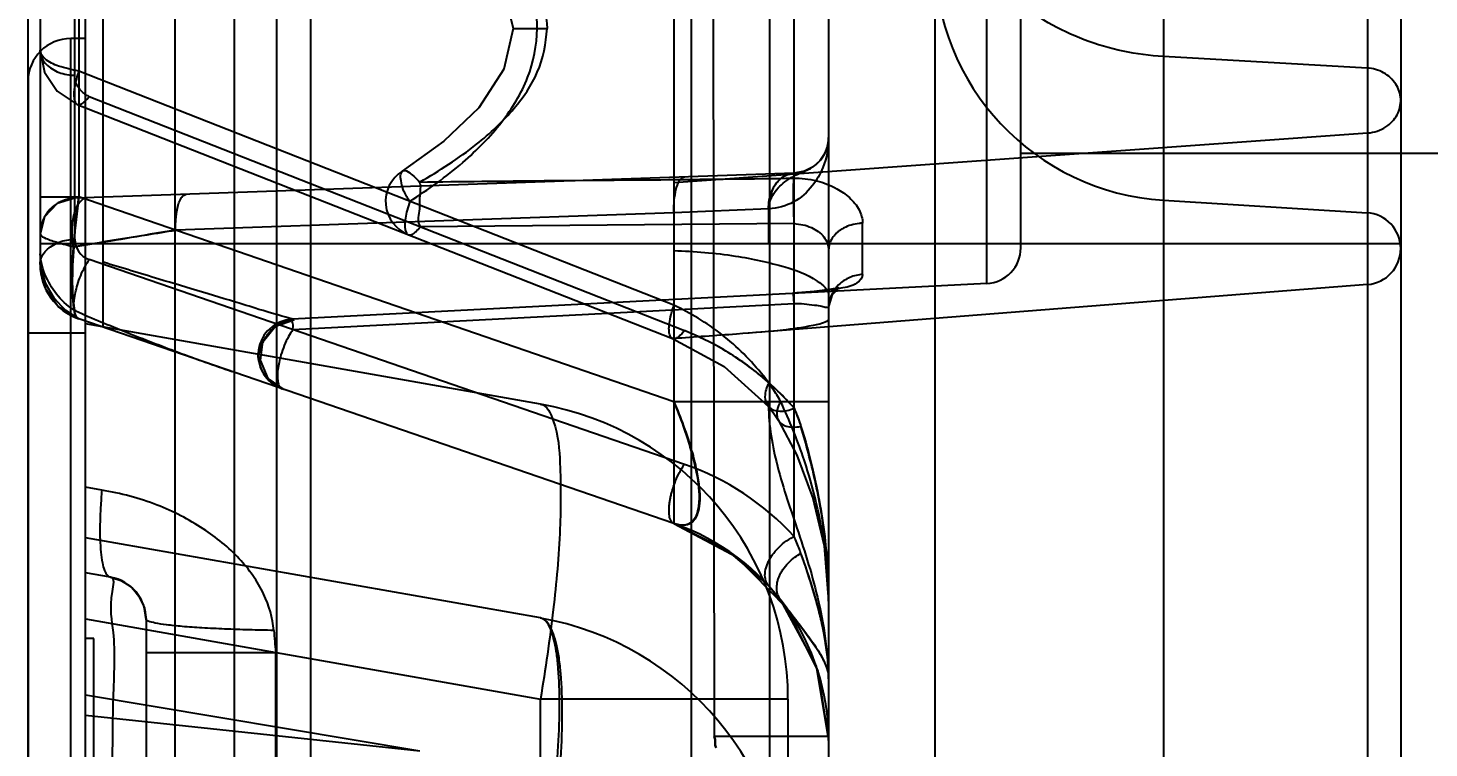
# Model space of a CAD drawing. Header units: millimetres. Extents: x 3267 to 5677, y -4731 to 2600.
# Drawn here: x 4723.18 to 4742.82, y -193.05 to -182.95 of the extents above; entities that cross this region are included whole.
import ezdxf

# ---------------------------------------------------------------- set-up
doc = ezdxf.new("R2010")
doc.units = ezdxf.units.MM
doc.header["$LTSCALE"] = 16.335
doc.header["$PDMODE"] = 3
doc.header["$PDSIZE"] = 0.3125
doc.layers.get('0').update_dxf_attribs({"linetype": 'CONTINUOUS'})
doc.layers.get('Defpoints').update_dxf_attribs({"linetype": 'CONTINUOUS'})
doc.styles.get("Standard").update_dxf_attribs({"font": 'txt', "width": 0.8})
doc.dimstyles.get("Standard").update_dxf_attribs({"dimtxt": 0.15625, "dimasz": 0.1875, "dimexe": 0.125, "dimexo": 0.0625, "dimtad": 0, "dimtih": 1, "dimtoh": 1, "dimdsep": 46, "dimtxsty": 'Standard', "dimcen": 0.09, "dimadec": 0, "dimazin": 0, "dimtp": 0.01, "dimtm": 0.01, "dimtfac": 1, "dimtofl": 0, "dimtmove": 0, "dimatfit": 3, "dimfxl": 0, "dimtolj": 1, "dimarcsym": 0})

# ---------------------------------------------------------------- blocks, each defined once
blk = doc.blocks.new('*D133')
at = {"color": 4, "lineweight": -2}
for p, q in [((4723.177, -202.237), (4723.177, -27.593)), ((4731.177, -27.593), (4748.892, -27.593)), ((4793.176, -27.593), (4772.359, -27.593)), ((4801.176, -192.521), (4801.176, -27.593))]:
    blk.add_line(p, q, dxfattribs=at)
at = {"color": 4}
for points in [[(4731.177, -26.259), (4731.177, -28.926), (4723.177, -27.593)], [(4793.176, -26.259), (4793.176, -28.926), (4801.176, -27.593)]]:
    blk.add_solid(points, dxfattribs=at)
at = {"layer": 'Defpoints', "color": 0}
for p in [(4723.177, -27.593), (4801.176, -192.521), (4723.177, -202.237)]:
    blk.add_point(p, dxfattribs=at)
at = {"color": 6, "insert": (4760.626, -27.593), "char_height": 8, "attachment_point": 5}
blk.add_mtext('\\A1;78.00', dxfattribs=at)

msp = doc.modelspace()

# ---------------------------------------------------------------- linework, layer by layer
at = {"color": 6, "linetype": 'Continuous'}
for p, q in [((4723.981, -365.077), (4723.981, -45.077)), ((4725.236, -99.547), (4725.236, -278.306)), ((4726.066, -114.238), (4726.066, -254.39)), ((4733.571, -115.642), (4733.571, -195.988)), ((4734.401, -116.63), (4734.401, -253.414)), ((4741.957, -141.183), (4741.957, -258.911)), ((4742.421, -141.685), (4742.421, -258.408)), ((4739.093, -142.366), (4739.093, -257.727)), ((4735.889, -145.777), (4735.889, -254.317)), ((4732.472, -151.117), (4732.472, -248.976)), ((4732.74, -151.096), (4732.796, -192.891)), ((4733.916, -190.085), (4733.916, -174.23)), ((4732.232, -174.411), (4732.232, -189.904)), ((4726.667, -225.17), (4726.667, -174.924)), ((4723.346, -178.044), (4723.346, -186.271)), ((4723.831, -185.916), (4723.831, -178.4)), ((4723.888, -178.995), (4723.888, -185.321)), ((4736.618, -186.537), (4736.618, -179.386)), ((4724.231, -187.149), (4724.231, -179.6)), ((4737.095, -186.036), (4737.095, -179.888)), ((4729.978, -182.962), (4730.453, -182.962)), ((4723.777, -193.348), (4723.777, -183.101)), ((4723.981, -183.101), (4723.777, -183.101)), ((4741.949, -183.514), (4739.093, -183.353)), ((4732.232, -186.842), (4723.888, -183.557)), ((4723.177, -183.701), (4723.177, -216.392)), ((4723.868, -184.025), (4732.212, -187.31)), ((4724.035, -183.913), (4732.378, -187.198)), ((4732.232, -185.119), (4741.957, -184.425)), ((4801.176, -184.712), (4737.095, -184.712)), ((4733.916, -184.989), (4723.831, -185.341)), ((4723.346, -185.321), (4723.888, -185.321)), ((4732.232, -188.194), (4723.888, -185.321)), ((4739.093, -185.367), (4741.949, -185.545)), ((4723.409, -185.6), (4723.346, -185.843)), ((4732.232, -185.545), (4725.247, -185.789)), ((4733.562, -185.491), (4732.232, -185.545)), ((4733.916, -185.697), (4728.675, -185.74)), ((4734.877, -186.409), (4734.877, -185.69)), ((4723.346, -185.977), (4742.421, -185.977)), ((4723.346, -186.281), (4723.415, -186.528)), ((4732.378, -189.074), (4724.035, -186.201)), ((4723.415, -186.528), (4723.539, -186.74)), ((4736.618, -186.537), (4726.88, -187.038)), ((4741.957, -186.551), (4733.273, -187.234)), ((4726.889, -187.184), (4733.916, -186.816)), ((4732.232, -189.904), (4723.888, -187.031)), ((4730.36, -188.228), (4723.981, -187.104)), ((4723.177, -187.23), (4723.981, -187.23)), ((4734.401, -188.194), (4732.232, -188.194)), ((4733.698, -188.458), (4733.953, -188.943)), ((4733.953, -188.943), (4734.179, -189.549)), ((4724.211, -189.435), (4723.981, -189.394)), ((4732.232, -189.904), (4733.11, -190.369)), ((4730.36, -191.228), (4723.981, -190.104)), ((4733.11, -190.369), (4733.803, -191.078)), ((4724.335, -190.656), (4723.981, -190.594)), ((4733.562, -190.779), (4733.728, -190.976)), ((4733.803, -191.078), (4734.249, -191.967)), ((4723.981, -191.24), (4730.36, -192.365)), ((4724.831, -191.248), (4724.831, -215.257)), ((4724.101, -191.516), (4723.981, -191.516)), ((4724.101, -218.217), (4724.101, -191.516)), ((4724.831, -191.71), (4726.649, -191.71)), ((4726.649, -215), (4726.649, -191.71)), ((4734.249, -191.967), (4734.401, -192.945)), ((4723.981, -192.306), (4728.668, -193.093)), ((4730.36, -215.294), (4730.36, -192.365)), ((4733.831, -192.365), (4730.36, -192.365)), ((4733.831, -192.365), (4733.831, -214.79)), ((4723.981, -192.593), (4728.668, -193.093)), ((4734.4, -192.891), (4732.796, -192.891))]:
    msp.add_line(p, q, dxfattribs=at)
for points in [[(4727.141, -225.047), (4727.141, -175.025), (4727.145, -174.983), (4727.153, -174.938)], [(4724.326, -179.345), (4725.379, -179.64), (4726.351, -179.97), (4727.251, -180.338), (4728.076, -180.755), (4728.811, -181.229), (4729.418, -181.766), (4729.832, -182.357), (4729.977, -182.962)], [(4729.977, -182.962), (4729.848, -183.53), (4729.495, -184.071), (4729.006, -184.542), (4728.424, -184.96)], [(4723.346, -183.262), (4723.408, -183.572), (4723.585, -183.841), (4723.868, -184.024)], [(4734.401, -184.487), (4734.387, -184.605), (4734.345, -184.717), (4734.277, -184.817), (4734.183, -184.901), (4734.063, -184.962), (4733.917, -184.989)], [(4734.069, -184.959), (4733.994, -184.98), (4733.917, -184.989)], [(4723.831, -185.341), (4723.586, -185.415), (4723.409, -185.6)], [(4723.346, -186.271), (4723.413, -186.521), (4723.537, -186.736), (4723.698, -186.909)], [(4723.346, -186.272), (4723.416, -186.599), (4723.602, -186.862), (4723.889, -187.031)], [(4723.539, -186.74), (4723.7, -186.911), (4723.888, -187.032)], [(4734.401, -186.88), (4734.455, -186.69), (4734.538, -186.6), (4734.537, -186.597), (4734.419, -186.623), (4734.196, -186.65), (4733.908, -186.67)], [(4726.769, -188.023), (4726.545, -187.868), (4726.435, -187.614), (4726.47, -187.353), (4726.644, -187.137), (4726.908, -187.046)], [(4732.212, -187.31), (4732.935, -187.7), (4733.556, -188.261)], [(4733.552, -188.256), (4733.625, -188.348), (4733.698, -188.458)], [(4734.174, -189.53), (4734.336, -190.216), (4734.401, -190.991)], [(4732.232, -189.904), (4732.97, -190.27), (4733.562, -190.779)], [(4724.334, -190.656), (4724.493, -190.708), (4724.643, -190.811), (4724.748, -190.943), (4724.81, -191.09), (4724.831, -191.247)], [(4724.831, -191.247), (4724.803, -191.065), (4724.725, -190.908), (4724.613, -190.785), (4724.479, -190.701), (4724.335, -190.656)], [(4733.563, -190.779), (4733.647, -190.876), (4733.728, -190.977)], [(4733.728, -190.977), (4734.228, -191.905), (4734.401, -192.945)]]:
    msp.add_lwpolyline(points, dxfattribs=at)
for centre, radius, start, end in [((4739.306, -181.957), 3.417, 93.5697, 266.4303), ((4723.777, -183.701), 0.6, 90, 180), ((4733.899, -184.487), 0.502, 272, 360), ((4728.693, -185.385), 0.503, 122.2223, 248.5098), ((4723.849, -185.843), 0.502, 92, 180), ((4779.641, -185.977), 46.085, 179.396, 179.9999), ((4741.917, -186.048), 0.504, 274.5, 86.4303), ((4763.986, -425.788), 243.106, 99.16931, 99.51072), ((4724.133, -185.916), 0.301, 179.9801, 251.0162), ((4736.592, -186.036), 0.502, 273, 0), ((4724.15, -186.271), 0.804, 180, 251), ((4726.906, -187.539), 0.502, 93.3896, 250.9277), ((4729.631, -192.365), 4.2, 0, 80), ((4731.169, -192.588), 3.717, 42.3338, 71.008), ((4731.185, -192.945), 3.216, 0, 70.9999), ((4724.231, -191.247), 0.6, 0, 80), ((4729.631, -195.365), 4.2, 0, 80), ((4777.894, -187.321), 51.433, 184.5506, 184.8955)]:
    msp.add_arc(centre, radius, start, end, dxfattribs=at)
for points, knots in [([(4739.093, -183.353), (4738.715, -183.331), (4737.969, -183.175), (4736.991, -182.619), (4736.263, -181.796), (4735.873, -180.795), (4735.873, -179.729), (4736.263, -178.727), (4736.991, -177.905), (4737.969, -177.349), (4738.715, -177.192), (4739.093, -177.171)], [0, 0, 0, 0, 0.116197, 0.229907, 0.34006, 0.447099, 0.552901, 0.65994, 0.770093, 0.883803, 1, 1, 1, 1]), ([(4730.316, -182.962), (4730.32, -182.774), (4730.241, -182.362), (4729.93, -181.748), (4729.465, -181.24), (4728.903, -180.777), (4728.281, -180.372), (4727.495, -179.96), (4726.609, -179.581), (4725.525, -179.196), (4724.74, -178.979), (4724.286, -178.858)], [0, 0, 0, 0, 0.072954, 0.159922, 0.264728, 0.338242, 0.443093, 0.552706, 0.683174, 0.817366, 1, 1, 1, 1]), ([(4724.424, -179.294), (4724.852, -179.395), (4725.642, -179.598), (4726.72, -179.94), (4727.605, -180.282), (4728.343, -180.623), (4728.956, -180.97), (4729.52, -181.361), (4730, -181.812), (4730.36, -182.358), (4730.446, -182.765), (4730.453, -182.962)], [0, 0, 0, 0, 0.177674, 0.32883, 0.456187, 0.56002, 0.656566, 0.740276, 0.836409, 0.920585, 1, 1, 1, 1]), ([(4728.529, -185.385), (4728.789, -185.219), (4729.254, -184.886), (4729.825, -184.307), (4730.218, -183.672), (4730.309, -183.195), (4730.316, -182.962)], [0, 0, 0, 0, 0.294644, 0.546195, 0.77622, 1, 1, 1, 1]), ([(4728.667, -185.114), (4728.944, -184.954), (4729.421, -184.651), (4729.982, -184.128), (4730.359, -183.583), (4730.44, -183.17), (4730.453, -182.962)], [0, 0, 0, 0, 0.329062, 0.57923, 0.785323, 1, 1, 1, 1]), ([(4723.888, -183.557), (4723.792, -183.54), (4723.627, -183.501), (4723.428, -183.417), (4723.346, -183.309), (4723.346, -183.262)], [0, 0, 0, 0, 0.452199, 0.78202, 1, 1, 1, 1]), ([(4723.346, -183.262), (4723.346, -183.274), (4723.348, -183.299), (4723.359, -183.35), (4723.39, -183.415), (4723.452, -183.485), (4723.537, -183.545), (4723.638, -183.589), (4723.739, -183.611), (4723.804, -183.617), (4723.831, -183.617)], [0, 0, 0, 0, 0.054509, 0.11137, 0.235569, 0.376488, 0.533885, 0.703025, 0.875758, 1, 1, 1, 1]), ([(4723.888, -183.557), (4723.863, -183.629), (4723.83, -183.759), (4723.808, -183.913), (4723.84, -184.014), (4723.868, -184.025)], [0, 0, 0, 0, 0.46631, 0.811869, 1, 1, 1, 1]), ([(4724.035, -183.913), (4724.013, -183.904), (4723.97, -183.881), (4723.914, -183.833), (4723.87, -183.772), (4723.838, -183.699), (4723.832, -183.645), (4723.831, -183.617)], [0, 0, 0, 0, 0.187678, 0.378178, 0.57489, 0.781167, 1, 1, 1, 1]), ([(4741.957, -184.425), (4742.047, -184.419), (4742.215, -184.365), (4742.387, -184.182), (4742.442, -183.951), (4742.367, -183.725), (4742.188, -183.563), (4742.029, -183.519), (4741.949, -183.514)], [0, 0, 0, 0, 0.190824, 0.353142, 0.509373, 0.666223, 0.829802, 1, 1, 1, 1]), ([(4723.868, -184.025), (4723.882, -184.031), (4723.925, -184.024), (4723.98, -183.979), (4724.016, -183.938), (4724.035, -183.913)], [0, 0, 0, 0, 0.220879, 0.547641, 1, 1, 1, 1]), ([(4734.401, -184.487), (4734.401, -184.63), (4734.355, -184.876), (4734.176, -185.189), (4733.92, -185.421), (4733.682, -185.48), (4733.562, -185.491)], [0, 0, 0, 0, 0.299607, 0.507384, 0.748481, 1, 1, 1, 1]), ([(4728.399, -185.023), (4728.402, -184.998), (4728.433, -184.924), (4728.568, -185.007), (4728.623, -185.069), (4728.667, -185.114)], [0, 0, 0, 0, 0.213654, 0.483571, 1, 1, 1, 1]), ([(4733.558, -185.491), (4733.56, -185.414), (4733.622, -185.252), (4733.816, -185.076), (4733.979, -184.992), (4734.069, -184.959)], [0, 0, 0, 0, 0.296854, 0.630678, 1, 1, 1, 1]), ([(4733.559, -185.489), (4733.558, -185.407), (4733.585, -185.25), (4733.708, -185.055), (4733.848, -184.991), (4733.916, -184.989)], [0, 0, 0, 0, 0.366393, 0.695059, 1, 1, 1, 1]), ([(4733.562, -185.491), (4733.562, -185.472), (4733.564, -185.414), (4733.578, -185.322), (4733.608, -185.236), (4733.638, -185.176), (4733.663, -185.138), (4733.691, -185.103), (4733.732, -185.061), (4733.793, -185.017), (4733.862, -184.993), (4733.904, -184.989), (4733.916, -184.989)], [0, 0, 0, 0, 0.083333, 0.256254, 0.413762, 0.485434, 0.552075, 0.616747, 0.682238, 0.814044, 0.946194, 1, 1, 1, 1]), ([(4728.529, -185.385), (4728.498, -185.343), (4728.448, -185.259), (4728.411, -185.134), (4728.399, -185.057), (4728.399, -185.023)], [0, 0, 0, 0, 0.402018, 0.740081, 1, 1, 1, 1]), ([(4728.667, -185.114), (4728.675, -185.136), (4728.68, -185.195), (4728.669, -185.285), (4728.666, -185.353), (4728.664, -185.385)], [0, 0, 0, 0, 0.255595, 0.645892, 1, 1, 1, 1]), ([(4728.667, -185.114), (4729.249, -185.106), (4730.413, -185.092), (4732.16, -185.081), (4733.325, -185.067), (4733.908, -185.059)], [0, 0, 0, 0, 0.333113, 0.666415, 1, 1, 1, 1]), ([(4732.232, -185.449), (4732.234, -185.396), (4732.243, -185.297), (4732.272, -185.167), (4732.312, -185.078), (4732.359, -185.043), (4732.378, -185.042)], [0, 0, 0, 0, 0.352971, 0.658705, 0.870443, 1, 1, 1, 1]), ([(4733.908, -185.059), (4733.907, -185.088), (4733.905, -185.152), (4733.905, -185.234), (4733.905, -185.303), (4733.905, -185.354), (4733.906, -185.405), (4733.907, -185.474), (4733.909, -185.559), (4733.913, -185.64), (4733.915, -185.685), (4733.916, -185.697)], [0, 0, 0, 0, 0.135102, 0.301818, 0.38359, 0.462519, 0.541259, 0.622437, 0.786592, 0.941718, 1, 1, 1, 1]), ([(4733.908, -185.059), (4734.016, -185.058), (4734.228, -185.08), (4734.494, -185.185), (4734.7, -185.325), (4734.838, -185.489), (4734.876, -185.627), (4734.877, -185.69)], [0, 0, 0, 0, 0.258039, 0.50039, 0.673752, 0.848322, 1, 1, 1, 1]), ([(4723.888, -187.031), (4723.837, -187.013), (4723.805, -186.789), (4723.782, -186.465), (4723.818, -185.925), (4723.861, -185.535), (4723.888, -185.321)], [0, 0, 0, 0, 0.095241, 0.311086, 0.626207, 1, 1, 1, 1]), ([(4723.888, -185.321), (4723.861, -185.534), (4723.818, -185.923), (4723.782, -186.462), (4723.805, -186.787), (4723.836, -187.013), (4723.888, -187.031)], [0, 0, 0, 0, 0.372214, 0.687292, 0.904062, 1, 1, 1, 1]), ([(4723.817, -186.024), (4723.809, -185.986), (4723.797, -185.904), (4723.793, -185.782), (4723.801, -185.68), (4723.814, -185.607), (4723.826, -185.559), (4723.84, -185.515), (4723.861, -185.46), (4723.895, -185.401), (4723.947, -185.349), (4723.989, -185.335), (4724.008, -185.335)], [0, 0, 0, 0, 0.149127, 0.319609, 0.474583, 0.543455, 0.605882, 0.665036, 0.723455, 0.833361, 0.928401, 1, 1, 1, 1]), ([(4725.247, -185.789), (4725.246, -185.768), (4725.245, -185.708), (4725.249, -185.63), (4725.258, -185.557), (4725.265, -185.509), (4725.275, -185.465), (4725.289, -185.412), (4725.312, -185.354), (4725.346, -185.303), (4725.379, -185.287), (4725.393, -185.286)], [0, 0, 0, 0, 0.111859, 0.328917, 0.424674, 0.510839, 0.591687, 0.670421, 0.813482, 0.926186, 1, 1, 1, 1]), ([(4728.529, -185.385), (4728.515, -185.425), (4728.491, -185.504), (4728.467, -185.616), (4728.46, -185.687), (4728.46, -185.72)], [0, 0, 0, 0, 0.376514, 0.715131, 1, 1, 1, 1]), ([(4728.664, -185.385), (4728.665, -185.431), (4728.67, -185.517), (4728.632, -185.634), (4728.657, -185.71), (4728.675, -185.74)], [0, 0, 0, 0, 0.382178, 0.709228, 1, 1, 1, 1]), ([(4732.232, -185.545), (4732.232, -185.534), (4732.232, -185.513), (4732.232, -185.481), (4732.232, -185.46), (4732.232, -185.449)], [0, 0, 0, 0, 0.335336, 0.669092, 1, 1, 1, 1]), ([(4732.232, -185.545), (4732.232, -185.534), (4732.232, -185.513), (4732.232, -185.481), (4732.232, -185.46), (4732.232, -185.449)], [0, 0, 0, 0, 0.335105, 0.668691, 1, 1, 1, 1]), ([(4723.817, -186.024), (4723.967, -185.998), (4724.309, -185.941), (4724.786, -185.863), (4725.113, -185.809), (4725.247, -185.789)], [0, 0, 0, 0, 0.313852, 0.719549, 1, 1, 1, 1]), ([(4728.46, -185.72), (4728.46, -185.741), (4728.462, -185.779), (4728.476, -185.827), (4728.498, -185.848), (4728.509, -185.852)], [0, 0, 0, 0, 0.435268, 0.759103, 1, 1, 1, 1]), ([(4728.509, -185.852), (4728.523, -185.858), (4728.565, -185.851), (4728.62, -185.807), (4728.656, -185.765), (4728.675, -185.74)], [0, 0, 0, 0, 0.220447, 0.546993, 1, 1, 1, 1]), ([(4733.916, -185.697), (4733.999, -185.7), (4734.156, -185.734), (4734.345, -185.862), (4734.401, -186), (4734.401, -186.064)], [0, 0, 0, 0, 0.376631, 0.710091, 1, 1, 1, 1]), ([(4734.877, -185.69), (4734.861, -185.691), (4734.807, -185.695), (4734.718, -185.713), (4734.634, -185.746), (4734.577, -185.779), (4734.54, -185.805), (4734.506, -185.834), (4734.466, -185.877), (4734.425, -185.939), (4734.404, -186.009), (4734.401, -186.051), (4734.401, -186.064)], [0, 0, 0, 0, 0.073113, 0.246925, 0.405482, 0.47777, 0.545087, 0.610469, 0.676683, 0.810015, 0.943797, 1, 1, 1, 1]), ([(4723.346, -185.846), (4723.36, -185.876), (4723.454, -185.916), (4723.608, -185.968), (4723.744, -186.002), (4723.821, -186.021)], [0, 0, 0, 0, 0.192863, 0.53441, 1, 1, 1, 1]), ([(4723.346, -186.271), (4723.346, -186.259), (4723.348, -186.235), (4723.359, -186.184), (4723.39, -186.119), (4723.452, -186.048), (4723.537, -185.988), (4723.638, -185.945), (4723.739, -185.922), (4723.804, -185.917), (4723.831, -185.916)], [0, 0, 0, 0, 0.054507, 0.111369, 0.235568, 0.376488, 0.533885, 0.703026, 0.875759, 1, 1, 1, 1]), ([(4723.845, -186.921), (4723.753, -186.869), (4723.589, -186.725), (4723.414, -186.448), (4723.355, -186.232), (4723.346, -186.12)], [0, 0, 0, 0, 0.32764, 0.654715, 1, 1, 1, 1]), ([(4723.817, -186.024), (4723.805, -186.196), (4723.789, -186.498), (4723.809, -186.803), (4723.839, -187.014), (4723.888, -187.031)], [0, 0, 0, 0, 0.505834, 0.847594, 1, 1, 1, 1]), ([(4723.888, -187.031), (4723.84, -187.014), (4723.809, -186.803), (4723.789, -186.498), (4723.805, -186.195), (4723.817, -186.024)], [0, 0, 0, 0, 0.151769, 0.495606, 1, 1, 1, 1]), ([(4732.232, -186.074), (4732.52, -186.084), (4733.043, -186.125), (4733.73, -186.276), (4734.17, -186.429), (4734.401, -186.622), (4734.401, -186.709)], [0, 0, 0, 0, 0.37101, 0.676361, 0.888272, 1, 1, 1, 1]), ([(4723.87, -186.557), (4723.883, -186.513), (4723.913, -186.427), (4723.968, -186.307), (4724.011, -186.234), (4724.035, -186.201)], [0, 0, 0, 0, 0.348852, 0.694945, 1, 1, 1, 1]), ([(4726.88, -187.038), (4726.966, -187.059), (4726.431, -186.907), (4726.208, -186.833), (4725.591, -186.65), (4724.963, -186.459), (4724.491, -186.318), (4724.231, -186.238)], [0, 0, 0, 0, 0.09624, 0.258598, 0.473825, 0.704761, 1, 1, 1, 1]), ([(4723.888, -187.031), (4723.857, -187.021), (4723.812, -186.921), (4723.823, -186.76), (4723.849, -186.628), (4723.87, -186.557)], [0, 0, 0, 0, 0.19918, 0.552601, 1, 1, 1, 1]), ([(4734.877, -186.409), (4734.875, -186.457), (4734.777, -186.568), (4734.551, -186.609), (4734.253, -186.652), (4734.03, -186.664), (4733.908, -186.671)], [0, 0, 0, 0, 0.136147, 0.363618, 0.64955, 1, 1, 1, 1]), ([(4734.877, -186.409), (4734.816, -186.412), (4734.693, -186.443), (4734.484, -186.573), (4734.401, -186.763), (4734.401, -186.881)], [0, 0, 0, 0, 0.251911, 0.514462, 1, 1, 1, 1]), ([(4733.916, -186.816), (4733.915, -186.788), (4733.913, -186.768), (4733.908, -186.651), (4733.908, -186.671)], [0, 0, 0, 0, 0.585841, 1, 1, 1, 1]), ([(4723.888, -187.031), (4723.878, -187.028), (4723.856, -187.01), (4723.838, -186.968), (4723.831, -186.934), (4723.828, -186.914)], [0, 0, 0, 0, 0.246474, 0.565748, 1, 1, 1, 1]), ([(4723.845, -186.921), (4724.08, -187.024), (4724.56, -187.224), (4725.289, -187.507), (4725.784, -187.684), (4726.032, -187.769)], [0, 0, 0, 0, 0.32811, 0.664064, 1, 1, 1, 1]), ([(4732.212, -187.31), (4732.196, -187.304), (4732.178, -187.279), (4732.168, -187.244), (4732.161, -187.195), (4732.164, -187.113), (4732.185, -186.997), (4732.211, -186.904), (4732.23, -186.85), (4732.232, -186.842)], [0, 0, 0, 0, 0.106154, 0.159814, 0.227077, 0.408859, 0.654891, 0.948693, 1, 1, 1, 1]), ([(4733.562, -187.93), (4733.538, -187.897), (4733.428, -187.756), (4733.216, -187.52), (4732.91, -187.248), (4732.581, -187.019), (4732.349, -186.896), (4732.232, -186.842)], [0, 0, 0, 0, 0.071319, 0.309414, 0.546915, 0.777813, 1, 1, 1, 1]), ([(4733.916, -186.816), (4733.963, -186.814), (4734.06, -186.819), (4734.186, -186.838), (4734.299, -186.851), (4734.352, -186.87), (4734.401, -186.871), (4734.401, -186.881)], [0, 0, 0, 0, 0.287561, 0.583495, 0.797946, 0.941996, 1, 1, 1, 1]), ([(4726.404, -187.539), (4726.411, -187.528), (4726.422, -187.502), (4726.433, -187.457), (4726.452, -187.406), (4726.477, -187.347), (4726.512, -187.282), (4726.562, -187.216), (4726.626, -187.153), (4726.704, -187.098), (4726.789, -187.058), (4726.85, -187.042), (4726.88, -187.038)], [0, 0, 0, 0, 0.052662, 0.114998, 0.189537, 0.27676, 0.376631, 0.489743, 0.614331, 0.745116, 0.876094, 1, 1, 1, 1]), ([(4726.889, -187.184), (4726.89, -187.154), (4726.906, -187.127), (4726.863, -187.03), (4726.88, -187.038)], [0, 0, 0, 0, 0.613255, 1, 1, 1, 1]), ([(4734.401, -187.017), (4734.401, -187.077), (4734.118, -187.143), (4733.748, -187.198), (4733.039, -187.253), (4732.525, -187.288), (4732.232, -187.309)], [0, 0, 0, 0, 0.081571, 0.285571, 0.600818, 1, 1, 1, 1]), ([(4726.889, -187.184), (4726.867, -187.215), (4726.823, -187.286), (4726.767, -187.405), (4726.736, -187.493), (4726.722, -187.539)], [0, 0, 0, 0, 0.288696, 0.636905, 1, 1, 1, 1]), ([(4732.378, -187.198), (4732.355, -187.229), (4732.316, -187.274), (4732.255, -187.314), (4732.221, -187.314), (4732.212, -187.31)], [0, 0, 0, 0, 0.550467, 0.85214, 1, 1, 1, 1]), ([(4733.916, -188.285), (4733.772, -188.12), (4733.462, -187.818), (4732.941, -187.454), (4732.567, -187.272), (4732.378, -187.198)], [0, 0, 0, 0, 0.346111, 0.679017, 1, 1, 1, 1]), ([(4733.916, -188.285), (4733.775, -188.122), (4733.464, -187.82), (4732.944, -187.455), (4732.567, -187.272), (4732.378, -187.198)], [0, 0, 0, 0, 0.340651, 0.680622, 1, 1, 1, 1]), ([(4726.722, -187.539), (4726.712, -187.573), (4726.695, -187.641), (4726.678, -187.739), (4726.673, -187.802), (4726.673, -187.832)], [0, 0, 0, 0, 0.361518, 0.699283, 1, 1, 1, 1]), ([(4726.673, -187.832), (4726.673, -187.861), (4726.677, -187.912), (4726.696, -187.978), (4726.726, -188.008), (4726.743, -188.014)], [0, 0, 0, 0, 0.423846, 0.744401, 1, 1, 1, 1]), ([(4733.562, -187.93), (4733.531, -187.99), (4733.487, -188.106), (4733.547, -188.292), (4733.733, -188.346), (4733.853, -188.312), (4733.916, -188.285)], [0, 0, 0, 0, 0.279507, 0.495283, 0.716256, 1, 1, 1, 1]), ([(4733.562, -187.93), (4733.531, -187.99), (4733.487, -188.106), (4733.547, -188.292), (4733.733, -188.346), (4733.853, -188.312), (4733.916, -188.285)], [0, 0, 0, 0, 0.279499, 0.495253, 0.716232, 1, 1, 1, 1]), ([(4733.728, -188.194), (4733.711, -188.162), (4733.677, -188.101), (4733.622, -188.012), (4733.583, -187.957), (4733.562, -187.93)], [0, 0, 0, 0, 0.34439, 0.677747, 1, 1, 1, 1]), ([(4733.728, -188.194), (4733.711, -188.162), (4733.677, -188.1), (4733.622, -188.012), (4733.582, -187.957), (4733.562, -187.93)], [0, 0, 0, 0, 0.346096, 0.679276, 1, 1, 1, 1]), ([(4730.36, -188.228), (4730.457, -188.246), (4730.606, -188.586), (4730.647, -189.148), (4730.647, -190.056), (4730.545, -191.151), (4730.431, -191.948), (4730.36, -192.365)], [0, 0, 0, 0, 0.069692, 0.213638, 0.42956, 0.699758, 1, 1, 1, 1]), ([(4732.232, -189.904), (4732.276, -189.919), (4732.358, -189.938), (4732.477, -189.904), (4732.551, -189.81), (4732.587, -189.683), (4732.597, -189.523), (4732.581, -189.328), (4732.539, -189.097), (4732.467, -188.828), (4732.365, -188.521), (4732.28, -188.307), (4732.232, -188.194)], [0, 0, 0, 0, 0.067587, 0.120605, 0.173099, 0.235722, 0.313358, 0.40862, 0.523502, 0.660053, 0.819435, 1, 1, 1, 1]), ([(4732.232, -189.904), (4732.307, -189.93), (4732.508, -189.935), (4732.619, -189.606), (4732.568, -189.229), (4732.442, -188.731), (4732.312, -188.382), (4732.232, -188.194)], [0, 0, 0, 0, 0.118366, 0.241724, 0.446002, 0.695321, 1, 1, 1, 1]), ([(4732.232, -189.904), (4732.31, -189.931), (4732.52, -189.933), (4732.61, -189.592), (4732.567, -189.224), (4732.444, -188.727), (4732.313, -188.384), (4732.232, -188.194)], [0, 0, 0, 0, 0.122763, 0.246836, 0.452253, 0.692084, 1, 1, 1, 1]), ([(4732.232, -188.194), (4732.28, -188.308), (4732.366, -188.524), (4732.469, -188.833), (4732.541, -189.104), (4732.582, -189.335), (4732.598, -189.529), (4732.587, -189.688), (4732.55, -189.814), (4732.475, -189.905), (4732.356, -189.938), (4732.275, -189.919), (4732.232, -189.904)], [0, 0, 0, 0, 0.18216, 0.343264, 0.480453, 0.594877, 0.689441, 0.766581, 0.828642, 0.880485, 0.932952, 1, 1, 1, 1]), ([(4732.232, -188.194), (4732.326, -188.42), (4732.477, -188.812), (4732.584, -189.339), (4732.607, -189.7), (4732.461, -189.948), (4732.3, -189.928), (4732.232, -189.904)], [0, 0, 0, 0, 0.363118, 0.621481, 0.798943, 0.893757, 1, 1, 1, 1]), ([(4733.556, -188.194), (4733.556, -188.478), (4733.651, -189.087), (4733.972, -189.999), (4734.3, -191.029), (4734.401, -191.787), (4734.401, -192.184)], [0, 0, 0, 0, 0.208564, 0.445766, 0.709049, 1, 1, 1, 1]), ([(4733.728, -188.194), (4733.707, -188.229), (4733.684, -188.28), (4733.673, -188.347), (4733.673, -188.385), (4733.68, -188.42), (4733.692, -188.45), (4733.71, -188.477), (4733.734, -188.501), (4733.766, -188.521), (4733.82, -188.544), (4733.905, -188.555), (4733.975, -188.547), (4734.012, -188.54)], [0, 0, 0, 0, 0.195183, 0.264345, 0.325877, 0.381133, 0.431625, 0.481699, 0.535658, 0.595052, 0.661398, 0.818564, 1, 1, 1, 1]), ([(4734.401, -190.992), (4734.401, -190.794), (4734.379, -190.433), (4734.303, -189.939), (4734.195, -189.457), (4734.064, -189.016), (4733.901, -188.578), (4733.792, -188.326), (4733.728, -188.194)], [0, 0, 0, 0, 0.204942, 0.373467, 0.516539, 0.715509, 0.848626, 1, 1, 1, 1]), ([(4733.916, -188.285), (4733.932, -188.321), (4733.967, -188.406), (4733.996, -188.491), (4734.012, -188.54)], [0, 0, 0, 0, 0.436013, 1, 1, 1, 1]), ([(4733.916, -188.285), (4733.927, -188.309), (4733.962, -188.393), (4733.992, -188.479), (4734.012, -188.54)], [0, 0, 0, 0, 0.288356, 1, 1, 1, 1]), ([(4734.401, -190.99), (4734.401, -190.701), (4734.368, -190.133), (4734.226, -189.314), (4734.086, -188.791), (4734.012, -188.54)], [0, 0, 0, 0, 0.348198, 0.68449, 1, 1, 1, 1]), ([(4734.012, -188.54), (4734.075, -188.735), (4734.219, -189.265), (4734.363, -190.084), (4734.401, -190.708), (4734.401, -190.989)], [0, 0, 0, 0, 0.247483, 0.661521, 1, 1, 1, 1]), ([(4732.212, -189.429), (4732.221, -189.398), (4732.247, -189.322), (4732.299, -189.202), (4732.348, -189.116), (4732.378, -189.074)], [0, 0, 0, 0, 0.248313, 0.607861, 1, 1, 1, 1]), ([(4732.212, -189.429), (4732.221, -189.398), (4732.247, -189.322), (4732.299, -189.202), (4732.348, -189.116), (4732.378, -189.074)], [0, 0, 0, 0, 0.248311, 0.60786, 1, 1, 1, 1]), ([(4724.211, -189.435), (4724.205, -189.515), (4724.193, -189.674), (4724.184, -189.903), (4724.184, -190.114), (4724.195, -190.295), (4724.214, -190.442), (4724.243, -190.552), (4724.279, -190.626), (4724.317, -190.653), (4724.335, -190.656)], [0, 0, 0, 0, 0.191102, 0.377154, 0.545302, 0.690194, 0.807904, 0.896696, 0.958163, 1, 1, 1, 1]), ([(4726.623, -191.402), (4726.608, -191.226), (4726.496, -190.856), (4726.148, -190.362), (4725.625, -189.947), (4724.975, -189.606), (4724.475, -189.481), (4724.211, -189.435)], [0, 0, 0, 0, 0.159899, 0.340895, 0.53839, 0.75762, 1, 1, 1, 1]), ([(4732.232, -189.904), (4732.211, -189.897), (4732.177, -189.852), (4732.163, -189.771), (4732.162, -189.693), (4732.169, -189.625), (4732.177, -189.573), (4732.188, -189.519), (4732.2, -189.471), (4732.208, -189.44), (4732.212, -189.429)], [0, 0, 0, 0, 0.135462, 0.298849, 0.495728, 0.599394, 0.702791, 0.810922, 0.929935, 1, 1, 1, 1]), ([(4733.562, -190.779), (4733.538, -190.752), (4733.506, -190.683), (4733.508, -190.573), (4733.533, -190.487), (4733.564, -190.421), (4733.591, -190.373), (4733.623, -190.327), (4733.675, -190.262), (4733.755, -190.184), (4733.845, -190.122), (4733.902, -190.092), (4733.916, -190.086)], [0, 0, 0, 0, 0.126641, 0.245727, 0.371503, 0.434398, 0.495836, 0.559168, 0.628174, 0.78058, 0.943882, 1, 1, 1, 1]), ([(4734.012, -190.323), (4734.005, -190.303), (4733.975, -190.223), (4733.943, -190.144), (4733.916, -190.085)], [0, 0, 0, 0, 0.246391, 1, 1, 1, 1]), ([(4734.012, -190.323), (4734.005, -190.303), (4733.975, -190.223), (4733.943, -190.144), (4733.916, -190.085)], [0, 0, 0, 0, 0.246398, 1, 1, 1, 1]), ([(4733.728, -190.976), (4733.714, -190.958), (4733.687, -190.91), (4733.669, -190.823), (4733.676, -190.743), (4733.693, -190.682), (4733.71, -190.637), (4733.732, -190.592), (4733.77, -190.53), (4733.832, -190.453), (4733.919, -190.378), (4733.983, -190.338), (4734.012, -190.323)], [0, 0, 0, 0, 0.087303, 0.205479, 0.325585, 0.385556, 0.444683, 0.505739, 0.571821, 0.717715, 0.877285, 1, 1, 1, 1]), ([(4734.401, -192.083), (4734.401, -191.915), (4734.36, -191.489), (4734.212, -190.902), (4734.074, -190.489), (4734.012, -190.323)], [0, 0, 0, 0, 0.277956, 0.705816, 1, 1, 1, 1]), ([(4734.401, -192.081), (4734.401, -192.021), (4734.397, -191.892), (4734.377, -191.685), (4734.34, -191.454), (4734.287, -191.21), (4734.221, -190.96), (4734.146, -190.711), (4734.076, -190.499), (4734.03, -190.37), (4734.013, -190.322)], [0, 0, 0, 0, 0.09832, 0.214734, 0.345186, 0.484977, 0.628919, 0.773463, 0.91562, 1, 1, 1, 1]), ([(4724.335, -194.792), (4724.344, -194.361), (4724.368, -193.541), (4724.359, -192.445), (4724.417, -191.501), (4724.303, -191.054), (4724.401, -190.668), (4724.335, -190.656)], [0, 0, 0, 0, 0.31249, 0.590142, 0.812568, 0.951141, 1, 1, 1, 1]), ([(4733.728, -190.976), (4733.859, -191.145), (4734.056, -191.4), (4734.306, -191.752), (4734.401, -191.967), (4734.401, -192.081)], [0, 0, 0, 0, 0.48966, 0.73683, 1, 1, 1, 1]), ([(4733.728, -190.977), (4733.799, -191.068), (4733.924, -191.23), (4734.105, -191.466), (4734.249, -191.671), (4734.362, -191.872), (4734.401, -192.01), (4734.401, -192.081)], [0, 0, 0, 0, 0.265011, 0.469078, 0.681769, 0.8377, 1, 1, 1, 1]), ([(4726.623, -191.402), (4726.507, -191.4), (4726.277, -191.395), (4725.94, -191.384), (4725.628, -191.369), (4725.356, -191.35), (4725.137, -191.328), (4724.979, -191.305), (4724.884, -191.282), (4724.842, -191.264), (4724.831, -191.252), (4724.831, -191.247)], [0, 0, 0, 0, 0.192291, 0.381505, 0.557696, 0.710939, 0.832911, 0.921527, 0.976484, 0.991655, 1, 1, 1, 1]), ([(4730.36, -195.203), (4730.442, -194.704), (4730.54, -193.977), (4730.614, -193.048), (4730.634, -192.46), (4730.622, -192.03), (4730.592, -191.744), (4730.563, -191.574), (4730.525, -191.436), (4730.476, -191.314), (4730.409, -191.237), (4730.36, -191.228)], [0, 0, 0, 0, 0.373747, 0.54128, 0.68793, 0.808496, 0.858172, 0.900513, 0.935444, 0.963115, 1, 1, 1, 1]), ([(4730.36, -195.532), (4730.408, -195.261), (4730.493, -194.728), (4730.589, -193.948), (4730.65, -193.224), (4730.673, -192.583), (4730.659, -192.113), (4730.625, -191.798), (4730.591, -191.612), (4730.548, -191.459), (4730.491, -191.323), (4730.415, -191.238), (4730.36, -191.228)], [0, 0, 0, 0, 0.187128, 0.367598, 0.534795, 0.682172, 0.80401, 0.854425, 0.897531, 0.933227, 0.961646, 1, 1, 1, 1]), ([(4732.796, -192.891), (4732.802, -192.908), (4732.814, -192.944), (4732.805, -192.999), (4732.817, -193.034), (4732.823, -193.051)], [0, 0, 0, 0, 0.337321, 0.663282, 1, 1, 1, 1]), ([(4732.823, -193.051), (4732.817, -193.034), (4732.805, -192.999), (4732.814, -192.944), (4732.802, -192.908), (4732.796, -192.891)], [0, 0, 0, 0, 0.336718, 0.662679, 1, 1, 1, 1])]:
    msp.add_open_spline(points, degree=3, knots=knots, dxfattribs=at)
at = {"color": 7, "linetype": 'Continuous'}
for points, knots in [([(4726.742, -188.014), (4726.696, -187.998), (4726.612, -187.954), (4726.515, -187.859), (4726.45, -187.753), (4726.42, -187.645), (4726.404, -187.574), (4726.404, -187.539)], [0, 0, 0, 0, 0.236789, 0.453908, 0.651454, 0.830379, 1, 1, 1, 1]), ([(4726.743, -188.014), (4726.718, -188.005), (4726.641, -187.972), (4726.532, -187.885), (4726.446, -187.75), (4726.414, -187.629), (4726.411, -187.56), (4726.411, -187.539)], [0, 0, 0, 0, 0.129489, 0.403352, 0.663338, 0.89867, 1, 1, 1, 1])]:
    msp.add_open_spline(points, degree=3, knots=knots, dxfattribs=at)

# ---------------------------------------------------------------- dimensions: what is measured, and where the dimension line sits
dim = msp.add_linear_dim(base=(4723.177, -27.593), p1=(4801.176, -192.521), p2=(4723.177, -202.237), dimstyle='Standard', override={"dimtxt": 8, "dimasz": 8, "dimexe": 0, "dimexo": 0, "dimgap": 0, "dimtih": 0, "dimtoh": 0, "dimzin": 0, "dimcen": 0, "dimclrd": 4, "dimclre": 4, "dimclrt": 6, "dimadec": 2, "dimtp": 0, "dimtm": 0, "dimtzin": 0})
dim.commit()
dim.dimension.update_dxf_attribs({"geometry": '*D133', "text_midpoint": (4760.626, -27.593), "dimtype": 160})

doc.saveas('drawing.dxf')
